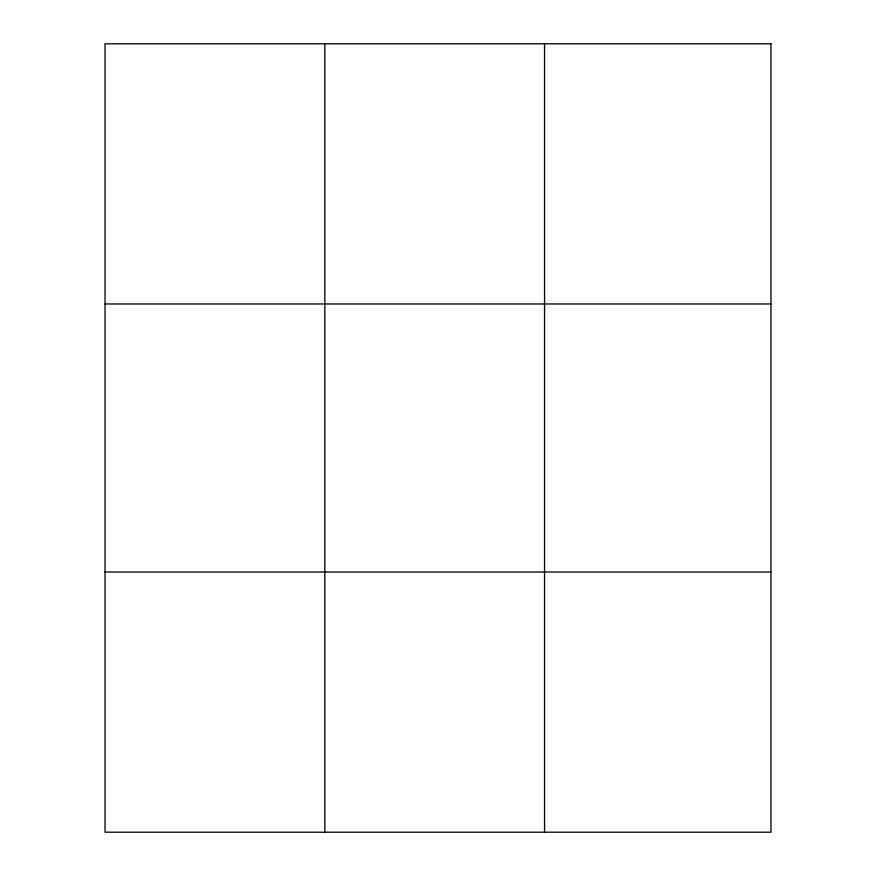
<?xml version="1.0" encoding="UTF-8"?>
<svg xmlns="http://www.w3.org/2000/svg" width="876" height="876" viewBox="0 0 876 876"><rect width="100%" height="100%" fill="white"/><g stroke="black" fill="none" stroke-linecap="round" stroke-linejoin="round"><path stroke-width="1.31" d="M324.799 43.8L324.799 832.2M544.543 43.8L544.543 832.2M105.043 303.972L770.957 303.972M105.043 572.028L770.957 572.028M770.957 43.8L770.957 832.2L105.043 832.2L105.043 43.8L770.957 43.8"/></g></svg>
